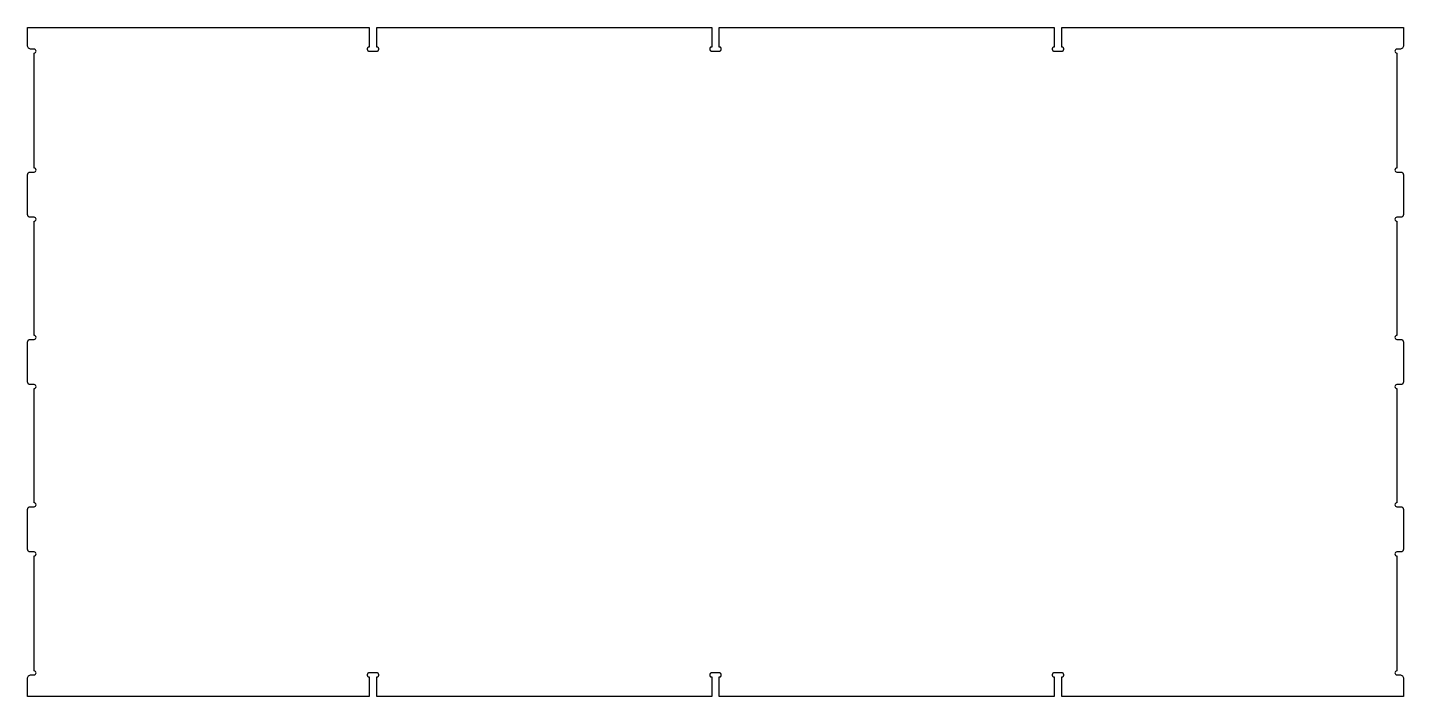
# Model space of a CAD drawing. Extents: x 2.8 to 93.2, y 2 to 46.
import ezdxf

# ---------------------------------------------------------------- set-up
doc = ezdxf.new("R2010")
doc.units = 0
doc.layers.add('THRUCUT', color=18, linetype='CONTINUOUS')

msp = doc.modelspace()

# ---------------------------------------------------------------- linework, layer by layer
at = {"layer": 'THRUCUT'}
msp.add_lwpolyline([(2.82, 2.025), (2.82, 3.195, -0.414214), (3.07, 3.445), (3.25, 3.445, 1), (3.25, 3.706), (3.25, 11.259, 1), (3.25, 11.52), (3, 11.52, -0.414214), (2.82, 11.7), (2.82, 14.31, -0.414214), (3, 14.49), (3.25, 14.49, 1), (3.25, 14.751), (3.25, 22.254, 1), (3.25, 22.515), (3, 22.515, -0.414214), (2.82, 22.695), (2.82, 25.305, -0.414214), (3, 25.485), (3.25, 25.485, 1), (3.25, 25.746), (3.25, 33.249, 1), (3.25, 33.51), (3, 33.51, -0.414214), (2.82, 33.69), (2.82, 36.3, -0.414214), (3, 36.48), (3.25, 36.48, 1), (3.25, 36.741), (3.25, 44.294, 1), (3.25, 44.555), (3.07, 44.555, -0.414214), (2.82, 44.805), (2.82, 45.975), (25.258, 45.975), (25.258, 44.693), (25.25, 44.693), (25.242, 44.693), (25.234, 44.692), (25.227, 44.69), (25.22, 44.689), (25.213, 44.687), (25.207, 44.684), (25.201, 44.682), (25.195, 44.679), (25.189, 44.676), (25.183, 44.672), (25.178, 44.669), (25.173, 44.665), (25.169, 44.66), (25.164, 44.656), (25.16, 44.651), (25.156, 44.647), (25.152, 44.642), (25.146, 44.631), (25.14, 44.62), (25.136, 44.608), (25.132, 44.596), (25.13, 44.584), (25.128, 44.572), (25.128, 44.559), (25.128, 44.547), (25.13, 44.534), (25.132, 44.522), (25.136, 44.51), (25.14, 44.498), (25.146, 44.487), (25.149, 44.482), (25.152, 44.477), (25.156, 44.472), (25.16, 44.467), (25.164, 44.462), (25.169, 44.458), (25.173, 44.454), (25.178, 44.45), (25.183, 44.446), (25.189, 44.443), (25.195, 44.439), (25.201, 44.437), (25.207, 44.434), (25.213, 44.432), (25.22, 44.43), (25.227, 44.428), (25.234, 44.427), (25.242, 44.426), (25.25, 44.425), (25.258, 44.425), (25.758, 44.425), (25.765, 44.425), (25.773, 44.426), (25.781, 44.427), (25.788, 44.428), (25.795, 44.43), (25.802, 44.432), (25.808, 44.434), (25.814, 44.437), (25.82, 44.439), (25.826, 44.443), (25.832, 44.446), (25.837, 44.45), (25.842, 44.454), (25.846, 44.458), (25.851, 44.462), (25.855, 44.467), (25.859, 44.472), (25.863, 44.477), (25.869, 44.487), (25.875, 44.498), (25.879, 44.51), (25.883, 44.522), (25.885, 44.534), (25.887, 44.547), (25.888, 44.559), (25.887, 44.572), (25.885, 44.584), (25.883, 44.596), (25.879, 44.608), (25.875, 44.62), (25.869, 44.631), (25.866, 44.636), (25.863, 44.642), (25.859, 44.647), (25.855, 44.651), (25.851, 44.656), (25.846, 44.66), (25.842, 44.665), (25.837, 44.669), (25.832, 44.672), (25.826, 44.676), (25.82, 44.679), (25.814, 44.682), (25.808, 44.684), (25.802, 44.687), (25.795, 44.689), (25.788, 44.69), (25.781, 44.692), (25.773, 44.693), (25.765, 44.693), (25.758, 44.693), (25.758, 45.975), (47.75, 45.975), (47.75, 44.693), (47.742, 44.693), (47.734, 44.693), (47.727, 44.692), (47.72, 44.69), (47.713, 44.689), (47.706, 44.687), (47.699, 44.684), (47.693, 44.682), (47.687, 44.679), (47.681, 44.676), (47.676, 44.672), (47.671, 44.669), (47.666, 44.665), (47.661, 44.66), (47.657, 44.656), (47.653, 44.651), (47.649, 44.647), (47.645, 44.642), (47.638, 44.631), (47.633, 44.62), (47.628, 44.608), (47.625, 44.596), (47.622, 44.584), (47.621, 44.572), (47.62, 44.559), (47.621, 44.547), (47.622, 44.534), (47.625, 44.522), (47.628, 44.51), (47.633, 44.498), (47.638, 44.487), (47.641, 44.482), (47.645, 44.477), (47.649, 44.472), (47.653, 44.467), (47.657, 44.462), (47.661, 44.458), (47.666, 44.454), (47.671, 44.45), (47.676, 44.446), (47.681, 44.443), (47.687, 44.439), (47.693, 44.437), (47.699, 44.434), (47.706, 44.432), (47.713, 44.43), (47.72, 44.428), (47.727, 44.427), (47.734, 44.426), (47.742, 44.425), (47.75, 44.425), (48.25, 44.425), (48.258, 44.425), (48.266, 44.426), (48.273, 44.427), (48.28, 44.428), (48.287, 44.43), (48.294, 44.432), (48.301, 44.434), (48.307, 44.437), (48.313, 44.439), (48.319, 44.443), (48.324, 44.446), (48.329, 44.45), (48.334, 44.454), (48.339, 44.458), (48.343, 44.462), (48.348, 44.467), (48.351, 44.472), (48.355, 44.477), (48.362, 44.487), (48.367, 44.498), (48.372, 44.51), (48.375, 44.522), (48.378, 44.534), (48.379, 44.547), (48.38, 44.559), (48.379, 44.572), (48.378, 44.584), (48.375, 44.596), (48.372, 44.608), (48.367, 44.62), (48.362, 44.631), (48.359, 44.636), (48.355, 44.642), (48.351, 44.647), (48.348, 44.651), (48.343, 44.656), (48.339, 44.66), (48.334, 44.665), (48.329, 44.669), (48.324, 44.672), (48.319, 44.676), (48.313, 44.679), (48.307, 44.682), (48.301, 44.684), (48.294, 44.687), (48.287, 44.689), (48.28, 44.69), (48.273, 44.692), (48.266, 44.693), (48.258, 44.693), (48.25, 44.693), (48.25, 45.975), (70.243, 45.975), (70.243, 44.693), (70.235, 44.693), (70.227, 44.693), (70.219, 44.692), (70.212, 44.69), (70.205, 44.689), (70.198, 44.687), (70.192, 44.684), (70.186, 44.682), (70.18, 44.679), (70.174, 44.676), (70.168, 44.672), (70.163, 44.669), (70.158, 44.665), (70.154, 44.66), (70.149, 44.656), (70.145, 44.651), (70.141, 44.647), (70.137, 44.642), (70.131, 44.631), (70.125, 44.62), (70.121, 44.608), (70.117, 44.596), (70.115, 44.584), (70.113, 44.572), (70.113, 44.559), (70.113, 44.547), (70.115, 44.534), (70.117, 44.522), (70.121, 44.51), (70.125, 44.498), (70.131, 44.487), (70.134, 44.482), (70.137, 44.477), (70.141, 44.472), (70.145, 44.467), (70.149, 44.462), (70.154, 44.458), (70.158, 44.454), (70.163, 44.45), (70.168, 44.446), (70.174, 44.443), (70.18, 44.439), (70.186, 44.437), (70.192, 44.434), (70.198, 44.432), (70.205, 44.43), (70.212, 44.428), (70.219, 44.427), (70.227, 44.426), (70.235, 44.425), (70.243, 44.425), (70.743, 44.425), (70.75, 44.425), (70.758, 44.426), (70.766, 44.427), (70.773, 44.428), (70.78, 44.43), (70.787, 44.432), (70.793, 44.434), (70.799, 44.437), (70.805, 44.439), (70.811, 44.443), (70.817, 44.446), (70.822, 44.45), (70.827, 44.454), (70.831, 44.458), (70.836, 44.462), (70.84, 44.467), (70.844, 44.472), (70.848, 44.477), (70.854, 44.487), (70.86, 44.498), (70.864, 44.51), (70.868, 44.522), (70.87, 44.534), (70.872, 44.547), (70.873, 44.559), (70.872, 44.572), (70.87, 44.584), (70.868, 44.596), (70.864, 44.608), (70.86, 44.62), (70.854, 44.631), (70.851, 44.636), (70.848, 44.642), (70.844, 44.647), (70.84, 44.651), (70.836, 44.656), (70.831, 44.66), (70.827, 44.665), (70.822, 44.669), (70.817, 44.672), (70.811, 44.676), (70.805, 44.679), (70.799, 44.682), (70.793, 44.684), (70.787, 44.687), (70.78, 44.689), (70.773, 44.69), (70.766, 44.692), (70.758, 44.693), (70.75, 44.693), (70.743, 44.693), (70.743, 45.975), (93.18, 45.975), (93.18, 44.805, -0.414214), (92.93, 44.555), (92.75, 44.555, 1), (92.75, 44.294), (92.75, 36.741, 1), (92.75, 36.48), (93, 36.48, -0.414214), (93.18, 36.3), (93.18, 33.69, -0.414214), (93, 33.51), (92.75, 33.51, 1), (92.75, 33.249), (92.75, 25.746, 1), (92.75, 25.485), (93, 25.485, -0.414214), (93.18, 25.305), (93.18, 22.695, -0.414214), (93, 22.515), (92.75, 22.515, 1), (92.75, 22.254), (92.75, 14.751, 1), (92.75, 14.49), (93, 14.49, -0.414214), (93.18, 14.31), (93.18, 11.7, -0.414214), (93, 11.52), (92.75, 11.52, 1), (92.75, 11.259), (92.75, 3.706, 1), (92.75, 3.445), (92.93, 3.445, -0.414214), (93.18, 3.195), (93.18, 2.025), (70.743, 2.025), (70.743, 3.307), (70.75, 3.307), (70.758, 3.307), (70.766, 3.308), (70.773, 3.31), (70.78, 3.311), (70.787, 3.313), (70.793, 3.316), (70.799, 3.318), (70.805, 3.321), (70.811, 3.324), (70.817, 3.328), (70.822, 3.331), (70.827, 3.335), (70.831, 3.34), (70.836, 3.344), (70.84, 3.349), (70.844, 3.353), (70.848, 3.358), (70.854, 3.369), (70.86, 3.38), (70.864, 3.392), (70.868, 3.404), (70.87, 3.416), (70.872, 3.428), (70.873, 3.441), (70.872, 3.453), (70.87, 3.466), (70.868, 3.478), (70.864, 3.49), (70.86, 3.502), (70.854, 3.513), (70.851, 3.518), (70.848, 3.523), (70.844, 3.528), (70.84, 3.533), (70.836, 3.538), (70.831, 3.542), (70.827, 3.546), (70.822, 3.55), (70.817, 3.554), (70.811, 3.557), (70.805, 3.561), (70.799, 3.563), (70.793, 3.566), (70.787, 3.568), (70.78, 3.57), (70.773, 3.572), (70.766, 3.573), (70.758, 3.574), (70.75, 3.575), (70.743, 3.575), (70.243, 3.575), (70.235, 3.575), (70.227, 3.574), (70.219, 3.573), (70.212, 3.572), (70.205, 3.57), (70.198, 3.568), (70.192, 3.566), (70.186, 3.563), (70.18, 3.561), (70.174, 3.557), (70.168, 3.554), (70.163, 3.55), (70.158, 3.546), (70.154, 3.542), (70.149, 3.538), (70.145, 3.533), (70.141, 3.528), (70.137, 3.523), (70.131, 3.513), (70.125, 3.502), (70.121, 3.49), (70.117, 3.478), (70.115, 3.466), (70.113, 3.453), (70.113, 3.441), (70.113, 3.428), (70.115, 3.416), (70.117, 3.404), (70.121, 3.392), (70.125, 3.38), (70.131, 3.369), (70.134, 3.364), (70.137, 3.358), (70.141, 3.353), (70.145, 3.349), (70.149, 3.344), (70.154, 3.34), (70.158, 3.335), (70.163, 3.331), (70.168, 3.328), (70.174, 3.324), (70.18, 3.321), (70.186, 3.318), (70.192, 3.316), (70.198, 3.313), (70.205, 3.311), (70.212, 3.31), (70.219, 3.308), (70.227, 3.307), (70.235, 3.307), (70.243, 3.307), (70.243, 2.025), (48.25, 2.025), (48.25, 3.307), (48.258, 3.307), (48.266, 3.307), (48.273, 3.308), (48.28, 3.31), (48.287, 3.311), (48.294, 3.313), (48.301, 3.316), (48.307, 3.318), (48.313, 3.321), (48.319, 3.324), (48.324, 3.328), (48.329, 3.331), (48.334, 3.335), (48.339, 3.34), (48.343, 3.344), (48.348, 3.349), (48.351, 3.353), (48.355, 3.358), (48.362, 3.369), (48.367, 3.38), (48.372, 3.392), (48.375, 3.404), (48.378, 3.416), (48.379, 3.428), (48.38, 3.441), (48.379, 3.453), (48.378, 3.466), (48.375, 3.478), (48.372, 3.49), (48.367, 3.502), (48.362, 3.513), (48.359, 3.518), (48.355, 3.523), (48.351, 3.528), (48.348, 3.533), (48.343, 3.538), (48.339, 3.542), (48.334, 3.546), (48.329, 3.55), (48.324, 3.554), (48.319, 3.557), (48.313, 3.561), (48.307, 3.563), (48.301, 3.566), (48.294, 3.568), (48.287, 3.57), (48.28, 3.572), (48.273, 3.573), (48.266, 3.574), (48.258, 3.575), (48.25, 3.575), (47.75, 3.575), (47.742, 3.575), (47.734, 3.574), (47.727, 3.573), (47.72, 3.572), (47.713, 3.57), (47.706, 3.568), (47.699, 3.566), (47.693, 3.563), (47.687, 3.561), (47.681, 3.557), (47.676, 3.554), (47.671, 3.55), (47.666, 3.546), (47.661, 3.542), (47.657, 3.538), (47.653, 3.533), (47.649, 3.528), (47.645, 3.523), (47.638, 3.513), (47.633, 3.502), (47.628, 3.49), (47.625, 3.478), (47.622, 3.466), (47.621, 3.453), (47.62, 3.441), (47.621, 3.428), (47.622, 3.416), (47.625, 3.404), (47.628, 3.392), (47.633, 3.38), (47.638, 3.369), (47.641, 3.364), (47.645, 3.358), (47.649, 3.353), (47.653, 3.349), (47.657, 3.344), (47.661, 3.34), (47.666, 3.335), (47.671, 3.331), (47.676, 3.328), (47.681, 3.324), (47.687, 3.321), (47.693, 3.318), (47.699, 3.316), (47.706, 3.313), (47.713, 3.311), (47.72, 3.31), (47.727, 3.308), (47.734, 3.307), (47.742, 3.307), (47.75, 3.307), (47.75, 2.025), (25.758, 2.025), (25.758, 3.307), (25.765, 3.307), (25.773, 3.307), (25.781, 3.308), (25.788, 3.31), (25.795, 3.311), (25.802, 3.313), (25.808, 3.316), (25.814, 3.318), (25.82, 3.321), (25.826, 3.324), (25.832, 3.328), (25.837, 3.331), (25.842, 3.335), (25.846, 3.34), (25.851, 3.344), (25.855, 3.349), (25.859, 3.353), (25.863, 3.358), (25.869, 3.369), (25.875, 3.38), (25.879, 3.392), (25.883, 3.404), (25.885, 3.416), (25.887, 3.428), (25.888, 3.441), (25.887, 3.453), (25.885, 3.466), (25.883, 3.478), (25.879, 3.49), (25.875, 3.502), (25.869, 3.513), (25.866, 3.518), (25.863, 3.523), (25.859, 3.528), (25.855, 3.533), (25.851, 3.538), (25.846, 3.542), (25.842, 3.546), (25.837, 3.55), (25.832, 3.554), (25.826, 3.557), (25.82, 3.561), (25.814, 3.563), (25.808, 3.566), (25.802, 3.568), (25.795, 3.57), (25.788, 3.572), (25.781, 3.573), (25.773, 3.574), (25.765, 3.575), (25.758, 3.575), (25.258, 3.575), (25.25, 3.575), (25.242, 3.574), (25.234, 3.573), (25.227, 3.572), (25.22, 3.57), (25.213, 3.568), (25.207, 3.566), (25.201, 3.563), (25.195, 3.561), (25.189, 3.557), (25.183, 3.554), (25.178, 3.55), (25.173, 3.546), (25.169, 3.542), (25.164, 3.538), (25.16, 3.533), (25.156, 3.528), (25.152, 3.523), (25.146, 3.513), (25.14, 3.502), (25.136, 3.49), (25.132, 3.478), (25.13, 3.466), (25.128, 3.453), (25.128, 3.441), (25.128, 3.428), (25.13, 3.416), (25.132, 3.404), (25.136, 3.392), (25.14, 3.38), (25.146, 3.369), (25.149, 3.364), (25.152, 3.358), (25.156, 3.353), (25.16, 3.349), (25.164, 3.344), (25.169, 3.34), (25.173, 3.335), (25.178, 3.331), (25.183, 3.328), (25.189, 3.324), (25.195, 3.321), (25.201, 3.318), (25.207, 3.316), (25.213, 3.313), (25.22, 3.311), (25.227, 3.31), (25.234, 3.308), (25.242, 3.307), (25.25, 3.307), (25.258, 3.307), (25.258, 2.025)], format="xyb", close=True, dxfattribs=at)

doc.saveas('drawing.dxf')
